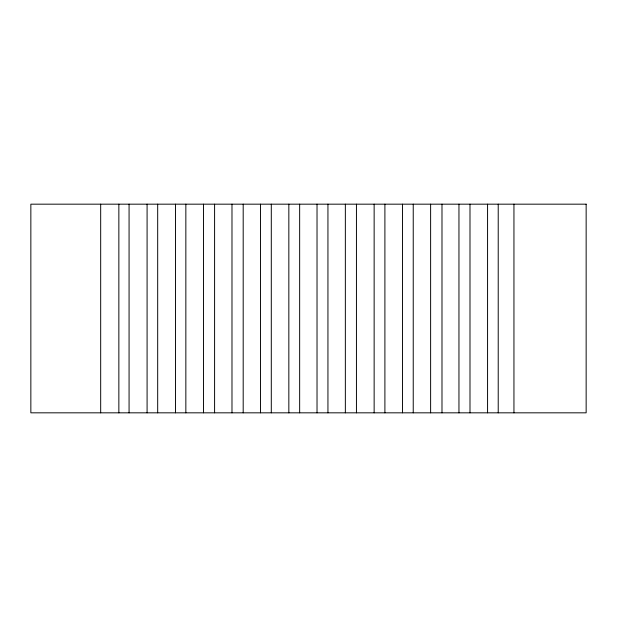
<?xml version="1.0" encoding="UTF-8"?>
<svg xmlns="http://www.w3.org/2000/svg" width="617" height="617" viewBox="0 0 617 617"><rect width="100%" height="100%" fill="white"/><g stroke="black" fill="none" stroke-linecap="round" stroke-linejoin="round"><path stroke-width="0.93" d="M513.946 204.173L513.946 412.827M498.22 204.173L498.22 412.827M487.569 204.173L487.569 412.827M469.992 204.173L469.992 412.827M458.955 204.173L458.955 412.827M441.988 204.173L441.988 412.827M430.62 204.173L430.62 412.827M413.236 204.173L413.236 412.827M402.469 204.173L402.469 412.827M384.9 204.173L384.9 412.827M374.141 204.173L374.141 412.827M356.441 204.173L356.441 412.827M345.35 204.173L345.35 412.827M327.943 204.173L327.943 412.827M317.022 204.173L317.022 412.827M299.654 204.173L299.654 412.827M288.841 204.173L288.841 412.827M271.295 204.173L271.295 412.827M260.528 204.173L260.528 412.827M243.191 204.173L243.191 412.827M231.984 204.173L231.984 412.827M214.593 204.173L214.593 412.827M203.502 204.173L203.502 412.827M185.848 204.173L185.848 412.827M175.529 204.173L175.529 412.827M157.682 204.173L157.682 412.827M147.085 204.173L147.085 412.827M129.069 204.173L129.069 412.827M118.857 204.173L118.857 412.827M100.679 204.173L100.679 412.827M586.15 204.173L30.85 204.173L30.85 412.827L586.15 412.827L586.15 204.173"/></g></svg>
